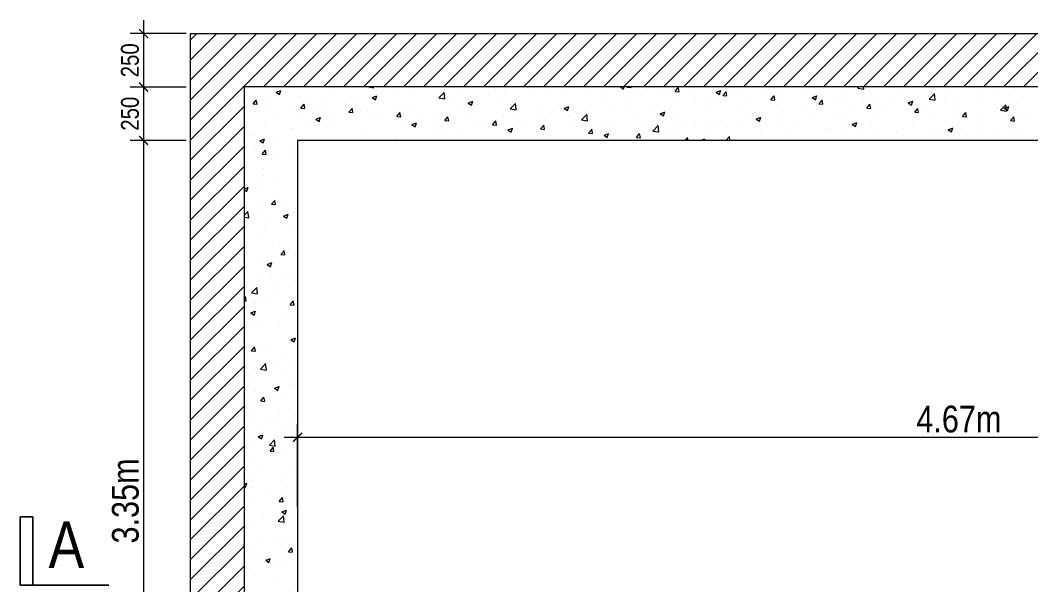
# Model space of a CAD drawing. Header units: inches. Extents: x -4010 to 92088, y -38563 to -1318.
# Drawn here: x 53796.1 to 54023.2, y -32255.2 to -32128.1 of the extents above; entities that cross this region are included whole.
import ezdxf

# ---------------------------------------------------------------- set-up
doc = ezdxf.new("R2010")
doc.units = ezdxf.units.IN
doc.header["$MEASUREMENT"] = 0
doc.header["$PDMODE"] = 99
doc.linetypes.add('ACAD_ISO04W100', pattern=[30.5, 24, -3, 0.5, -3])
doc.linetypes.add('DASHED2', pattern=[0.375, 0.25, -0.125])
for name, color, linetype, lineweight in [('DIM', 7, 'Continuous', 15), ('GRID', 8, 'ACAD_ISO04W100', 15), ('TAXT', 150, 'Continuous', 0), ('U.G.W.R.', 130, 'DASHED2', 5), ('wall1', 7, 'Continuous', 9)]:
    doc.layers.add(name, color=color, linetype=linetype, lineweight=lineweight)
doc.layers.add('Rod', color=1, linetype='Continuous')
doc.layers.add('SECTION', color=7, linetype='Continuous')
doc.styles.get("Standard").update_dxf_attribs({"font": 'ARIALN.TTF'})
doc.dimstyles.new('L-SECTION', dxfattribs={"dimtxt": 4, "dimasz": 2, "dimexe": 3, "dimexo": 1, "dimgap": 1, "dimtad": 1, "dimdec": 0, "dimzin": 3, "dimdsep": 46, "dimlunit": 4, "dimtxsty": 'Standard', "dimblk1": 'ARCHTICK', "dimblk2": 'ARCHTICK', "dimsah": 1, "dimcen": 0.09375, "dimdle": 3, "dimclrd": 6, "dimclre": 6, "dimclrt": 6, "dimadec": 0, "dimazin": 0, "dimtfac": 1, "dimtdec": 0, "dimtofl": 0, "dimtmove": 1, "dimatfit": 3, "dimldrblk": 'ARCHTICK', "dimfxl": 3, "dimtolj": 1, "dimtzin": 0, "dimlwd": -1, "dimlwe": -1, "dimarcsym": 0})

# ---------------------------------------------------------------- blocks, each defined once
blk = doc.blocks.new('_ArchTick')
at = {"layer": 'GRID', "color": 0, "const_width": 0.15}
blk.add_lwpolyline([(-0.5, -0.5), (0.5, 0.5)], dxfattribs=at)
blk = doc.blocks.new('*D1158')
at = {"layer": 'Defpoints', "color": 0, "linetype": 'ByBlock'}
for p in [(53834.32, -32143.15), (53823.77, -32155.15), (53834.32, -32155.15)]:
    blk.add_point(p, dxfattribs=at)
at = {"layer": 'DIM', "color": 6}
for p, q in [((53823.77, -32140.15), (53823.77, -32158.15)), ((53833.32, -32143.15), (53820.77, -32143.15)), ((53833.32, -32155.15), (53820.77, -32155.15))]:
    blk.add_line(p, q, dxfattribs=at)
at = {"layer": 'DIM', "color": 6, "linetype": 'ByBlock', "xscale": 2, "yscale": 2, "zscale": 2}
for p, rotation in [((53823.77, -32143.15), 90), ((53823.77, -32155.15), 270)]:
    blk.add_blockref('_ArchTick', p, dxfattribs=dict(at, rotation=rotation))
at = {"layer": 'DIM', "color": 6, "linetype": 'ByBlock', "insert": (53820.73, -32149.15), "char_height": 4, "attachment_point": 5, "rotation": 90}
blk.add_mtext('\\A1;250', dxfattribs=at)
blk = doc.blocks.new('*D1159')
at = {"layer": 'Defpoints', "color": 0, "linetype": 'ByBlock'}
for p in [(53834.32, -32155.15), (53823.77, -32317.15), (53834.32, -32317.15)]:
    blk.add_point(p, dxfattribs=at)
at = {"layer": 'DIM', "color": 6}
for p, q in [((53823.77, -32152.15), (53823.77, -32320.15)), ((53833.32, -32155.15), (53820.77, -32155.15)), ((53833.32, -32317.15), (53820.77, -32317.15))]:
    blk.add_line(p, q, dxfattribs=at)
at = {"layer": 'DIM', "color": 6, "linetype": 'ByBlock', "xscale": 2, "yscale": 2, "zscale": 2}
for p, rotation in [((53823.77, -32155.15), 90), ((53823.77, -32317.15), 270)]:
    blk.add_blockref('_ArchTick', p, dxfattribs=dict(at, rotation=rotation))
at = {"layer": 'DIM', "color": 6, "linetype": 'ByBlock', "insert": (53819.71, -32236.15), "char_height": 4, "attachment_point": 5, "rotation": 90}
blk.add_mtext('\\A1;{\\H1.5x;3.35m}', dxfattribs=at)
blk = doc.blocks.new('*D1161')
at = {"layer": 'Defpoints', "color": 0, "linetype": 'ByBlock'}
for p in [(54155.32, -32221.85), (53858.32, -32238.53), (54155.32, -32238.53)]:
    blk.add_point(p, dxfattribs=at)
at = {"layer": 'DIM', "color": 6}
for p, q in [((53858.32, -32237.53), (53858.32, -32218.85)), ((54155.32, -32237.53), (54155.32, -32218.85)), ((53855.32, -32221.85), (54158.32, -32221.85))]:
    blk.add_line(p, q, dxfattribs=at)
at = {"layer": 'DIM', "color": 6, "linetype": 'ByBlock', "xscale": 2, "yscale": 2, "zscale": 2, "rotation": 180}
blk.add_blockref('_ArchTick', (53858.32, -32221.85), dxfattribs=at)
at = {"layer": 'DIM', "color": 6, "linetype": 'ByBlock', "xscale": 2, "yscale": 2, "zscale": 2}
blk.add_blockref('_ArchTick', (54155.32, -32221.85), dxfattribs=at)
at = {"layer": 'DIM', "color": 6, "linetype": 'ByBlock', "insert": (54006.82, -32217.79), "char_height": 4, "attachment_point": 5}
blk.add_mtext('\\A1;{\\H1.5x;4.67m}', dxfattribs=at)
blk = doc.blocks.new('*D1172')
at = {"layer": 'Defpoints', "color": 0, "linetype": 'ByBlock'}
for p in [(53834.32, -32131.15), (53823.77, -32143.15), (53834.32, -32143.15)]:
    blk.add_point(p, dxfattribs=at)
at = {"layer": 'DIM', "color": 6}
for p, q in [((53823.77, -32128.15), (53823.77, -32146.15)), ((53833.32, -32131.15), (53820.77, -32131.15)), ((53833.32, -32143.15), (53820.77, -32143.15))]:
    blk.add_line(p, q, dxfattribs=at)
at = {"layer": 'DIM', "color": 6, "linetype": 'ByBlock', "xscale": 2, "yscale": 2, "zscale": 2}
for p, rotation in [((53823.77, -32131.15), 90), ((53823.77, -32143.15), 270)]:
    blk.add_blockref('_ArchTick', p, dxfattribs=dict(at, rotation=rotation))
at = {"layer": 'DIM', "color": 6, "linetype": 'ByBlock', "insert": (53820.73, -32137.15), "char_height": 4, "attachment_point": 5, "rotation": 90}
blk.add_mtext('\\A1;250', dxfattribs=at)

msp = doc.modelspace()

# ---------------------------------------------------------------- hatches: boundary and pattern name
at = {"layer": 'SECTION'}
h = msp.add_hatch(dxfattribs=at)
h.set_pattern_fill('ANSI31', color=134, style=0)
h.set_pattern_definition([(45, (44154.3542, -17211.1464), (-2.24506403, 2.24506403), [])])
h.paths.add_polyline_path([(53834.323, -32131.147), (53834.323, -32341.147), (54179.323, -32341.147), (54179.323, -32131.147)])
h.paths.add_polyline_path([(54167.323, -32143.147), (54167.323, -32329.147), (53846.323, -32329.147), (53846.323, -32143.147)], flags=16)

# ---------------------------------------------------------------- linework, layer by layer
at = {"layer": 'DIM', "linetype": 'ByBlock'}
for p, q in [((53853.522, -32144.342), (53854.573, -32143.939)), ((53854.262, -32144.829), (53854.566, -32143.922)), ((53874.236, -32143.429), (53874.236, -32143.429)), ((53874.324, -32143.147), (53875.418, -32143.316)), ((53875.411, -32143.301), (53875.393, -32143.147)), ((53880.039, -32144.1), (53880.039, -32144.1)), ((53883.794, -32143.605), (53883.794, -32143.605)), ((53894.762, -32143.467), (53894.762, -32143.467)), ((53902.77, -32143.805), (53902.77, -32143.805)), ((53909.893, -32143.364), (53909.893, -32143.364)), ((53910.777, -32144.143), (53910.777, -32144.143)), ((53912.4, -32143.265), (53912.4, -32143.265)), ((53923.347, -32143.795), (53923.347, -32143.795)), ((53930.854, -32143.147), (53931.543, -32143.611)), ((53931.536, -32143.595), (53931.687, -32143.147)), ((53932.341, -32143.182), (53932.371, -32143.147)), ((53932.341, -32143.182), (53933.237, -32143.261)), ((53933.231, -32143.244), (53933.213, -32143.147)), ((53939.644, -32143.482), (53939.644, -32143.482)), ((53941.865, -32144.108), (53941.865, -32144.108)), ((53943.078, -32143.993), (53943.078, -32143.993)), ((53943.1, -32144.124), (53943.823, -32143.262)), ((53943.1, -32144.124), (53943.996, -32144.202)), ((53943.99, -32144.185), (53943.816, -32143.245)), ((53947.651, -32143.82), (53947.651, -32143.82)), ((53952.354, -32144.309), (53953.404, -32143.906)), ((53953.093, -32144.796), (53953.397, -32143.889)), ((53955.658, -32144.159), (53955.658, -32144.159)), ((53966.693, -32143.485), (53966.693, -32143.485)), ((53981.243, -32143.828), (53981.243, -32143.828)), ((53984.155, -32143.394), (53984.393, -32143.147)), ((53984.155, -32143.394), (53985.489, -32143.601)), ((53985.483, -32143.586), (53985.432, -32143.147)), ((53993.733, -32144.049), (53993.733, -32144.049)), ((54004.321, -32143.928), (54004.321, -32143.928)), ((54010.002, -32143.18), (54010.002, -32143.18)), ((54019.621, -32143.5), (54019.621, -32143.5)), ((53848.351, -32146.935), (53849.074, -32146.073)), ((53849.241, -32146.997), (53849.068, -32146.056)), ((53853.522, -32144.342), (53854.269, -32144.845)), ((53858.868, -32145.514), (53858.868, -32145.514)), ((53864.884, -32146.095), (53864.884, -32146.095)), ((53866.445, -32144.554), (53866.445, -32144.554)), ((53870.565, -32145.347), (53870.565, -32145.347)), ((53871.308, -32146.077), (53871.308, -32146.077)), ((53875.079, -32145.543), (53876.13, -32145.14)), ((53875.079, -32145.543), (53875.825, -32146.047)), ((53875.819, -32146.03), (53876.123, -32145.123)), ((53880.056, -32144.575), (53880.056, -32144.575)), ((53889.332, -32146.406), (53889.332, -32146.406)), ((53890.092, -32145.592), (53891.261, -32144.375)), ((53890.092, -32145.592), (53891.426, -32145.799)), ((53891.42, -32145.784), (53891.254, -32144.36)), ((53892.398, -32146.367), (53892.398, -32146.367)), ((53896.636, -32146.745), (53897.687, -32146.342)), ((53897.122, -32145.281), (53897.122, -32145.281)), ((53897.376, -32147.231), (53897.68, -32146.325)), ((53901.145, -32144.865), (53901.145, -32144.865)), ((53904.438, -32146.284), (53904.438, -32146.284)), ((53904.824, -32144.225), (53904.824, -32144.225)), ((53913.911, -32145.037), (53913.911, -32145.037)), ((53917.666, -32144.543), (53917.666, -32144.543)), ((53918.784, -32144.482), (53918.784, -32144.482)), ((53926.792, -32144.82), (53926.792, -32144.82)), ((53927.71, -32146.078), (53927.71, -32146.078)), ((53933.117, -32145.61), (53933.117, -32145.61)), ((53934.799, -32145.158), (53934.799, -32145.158)), ((53935.287, -32145.117), (53935.287, -32145.117)), ((53942.806, -32145.497), (53942.806, -32145.497)), ((53947.784, -32145.974), (53947.784, -32145.974)), ((53950.814, -32145.835), (53950.814, -32145.835)), ((53951.539, -32145.48), (53951.539, -32145.48)), ((53952.354, -32144.309), (53953.1, -32144.813)), ((53953.859, -32145.065), (53954.582, -32144.203)), ((53953.859, -32145.065), (53954.755, -32145.143)), ((53954.749, -32145.127), (53954.575, -32144.186)), ((53957.22, -32144.732), (53957.22, -32144.732)), ((53958.821, -32146.173), (53958.821, -32146.173)), ((53963.666, -32144.497), (53963.666, -32144.497)), ((53964.618, -32146.006), (53965.341, -32145.144)), ((53964.618, -32146.006), (53965.514, -32146.085)), ((53965.508, -32146.068), (53965.334, -32145.128)), ((53965.964, -32145.845), (53965.964, -32145.845)), ((53971.673, -32144.835), (53971.673, -32144.835)), ((53973.666, -32144.789), (53973.666, -32144.789)), ((53973.91, -32145.511), (53974.961, -32145.108)), ((53973.91, -32145.511), (53974.657, -32146.014)), ((53974.65, -32145.997), (53974.954, -32145.091)), ((53975.376, -32146.948), (53976.1, -32146.086)), ((53976.267, -32147.009), (53976.093, -32146.069)), ((53979.68, -32145.174), (53979.68, -32145.174)), ((53984.985, -32145.55), (53984.985, -32145.55)), ((53985.412, -32146.417), (53985.412, -32146.417)), ((53987.688, -32145.512), (53987.688, -32145.512)), ((53991.093, -32145.669), (53991.093, -32145.669)), ((53995.467, -32146.712), (53996.518, -32146.309)), ((53995.695, -32145.85), (53995.695, -32145.85)), ((53996.207, -32147.199), (53996.511, -32146.292)), ((54000.164, -32145.877), (54001.332, -32144.659)), ((54000.164, -32145.877), (54001.498, -32146.084)), ((54000.566, -32144.422), (54000.566, -32144.422)), ((54001.492, -32146.069), (54001.326, -32144.645)), ((54003.702, -32146.189), (54003.702, -32146.189)), ((54004.129, -32145.681), (54004.129, -32145.681)), ((54006.075, -32145.841), (54006.075, -32145.841)), ((54011.92, -32144.556), (54011.92, -32144.556)), ((54014.822, -32144.339), (54014.822, -32144.339)), ((53848.351, -32146.935), (53849.247, -32147.013)), ((53848.579, -32147.385), (53848.579, -32147.385)), ((53851.167, -32146.57), (53851.167, -32146.57)), ((53851.656, -32147.836), (53851.656, -32147.836)), ((53856.586, -32147.723), (53856.586, -32147.723)), ((53859.11, -32147.876), (53859.833, -32147.015)), ((53859.11, -32147.876), (53860.006, -32147.955)), ((53860, -32147.938), (53859.826, -32146.998)), ((53861.129, -32146.589), (53861.129, -32146.589)), ((53862.56, -32147.578), (53862.56, -32147.578)), ((53864.593, -32148.062), (53864.593, -32148.062)), ((53869.869, -32148.818), (53870.592, -32147.956)), ((53870.759, -32148.879), (53870.585, -32147.939)), ((53872.601, -32148.4), (53872.601, -32148.4)), ((53874.053, -32148.422), (53874.053, -32148.422)), ((53881.755, -32147.366), (53881.755, -32147.366)), ((53883.65, -32147.869), (53883.65, -32147.869)), ((53895.002, -32147.527), (53895.002, -32147.527)), ((53896.636, -32146.745), (53897.382, -32147.248)), ((53898.757, -32147.032), (53898.757, -32147.032)), ((53906.101, -32148.075), (53907.269, -32146.857)), ((53906.101, -32148.075), (53907.435, -32148.282)), ((53907.429, -32148.267), (53907.263, -32146.842)), ((53912.218, -32148.258), (53912.218, -32148.258)), ((53915.622, -32148.613), (53915.622, -32148.613)), ((53918.193, -32147.946), (53919.244, -32147.543)), ((53918.193, -32147.946), (53918.939, -32148.449)), ((53918.933, -32148.433), (53919.237, -32147.526)), ((53920.009, -32147.134), (53920.009, -32147.134)), ((53924.37, -32147.112), (53924.37, -32147.112)), ((53928.875, -32148.464), (53928.875, -32148.464)), ((53932.63, -32147.969), (53932.63, -32147.969)), ((53938.311, -32147.222), (53938.311, -32147.222)), ((53950.597, -32147.93), (53950.597, -32147.93)), ((53958.174, -32146.97), (53958.174, -32146.97)), ((53966.829, -32146.512), (53966.829, -32146.512)), ((53967.489, -32148.554), (53967.489, -32148.554)), ((53972.183, -32148.159), (53972.183, -32148.159)), ((53974.836, -32146.85), (53974.836, -32146.85)), ((53975.376, -32146.948), (53976.273, -32147.026)), ((53976.237, -32147.052), (53976.237, -32147.052)), ((53981.657, -32146.912), (53981.657, -32146.912)), ((53982.843, -32147.188), (53982.843, -32147.188)), ((53986.135, -32147.889), (53986.858, -32147.027)), ((53986.135, -32147.889), (53987.032, -32147.967)), ((53987.025, -32147.95), (53986.852, -32147.01)), ((53988.851, -32147.697), (53988.851, -32147.697)), ((53990.851, -32147.527), (53990.851, -32147.527)), ((53995.467, -32146.712), (53996.214, -32147.215)), ((53996.553, -32146.641), (53996.553, -32146.641)), ((53996.894, -32148.83), (53997.617, -32147.968)), ((53997.327, -32147.342), (53997.327, -32147.342)), ((53997.784, -32148.892), (53997.611, -32147.951)), ((53998.858, -32147.865), (53998.858, -32147.865)), ((54006.865, -32148.203), (54006.865, -32148.203)), ((54011.71, -32146.527), (54011.71, -32146.527)), ((54014.873, -32148.542), (54014.873, -32148.542)), ((54015.529, -32147.849), (54015.529, -32147.849)), ((54016.172, -32148.36), (54017.341, -32147.142)), ((54016.172, -32148.36), (54017.507, -32148.567)), ((54017.024, -32147.913), (54018.075, -32147.51)), ((54017.024, -32147.913), (54017.77, -32148.417)), ((54017.5, -32148.552), (54017.334, -32147.127)), ((54017.764, -32148.4), (54018.068, -32147.493)), ((54019.284, -32147.354), (54019.284, -32147.354)), ((54019.439, -32148.493), (54019.439, -32148.493)), ((54019.717, -32146.865), (54019.717, -32146.865)), ((53853.812, -32149.08), (53853.812, -32149.08)), ((53858.686, -32150.507), (53858.686, -32150.507)), ((53862.476, -32150.381), (53863.526, -32149.978)), ((53862.476, -32150.381), (53863.222, -32150.885)), ((53863.216, -32150.868), (53863.52, -32149.961)), ((53866.154, -32150.872), (53866.154, -32150.872)), ((53866.263, -32149.547), (53866.263, -32149.547)), ((53869.869, -32148.818), (53870.765, -32148.896)), ((53874.902, -32149.37), (53874.902, -32149.37)), ((53876.093, -32150.016), (53876.093, -32150.016)), ((53879.848, -32149.522), (53879.848, -32149.522)), ((53880.608, -32148.738), (53880.608, -32148.738)), ((53880.628, -32149.759), (53881.351, -32148.897)), ((53880.628, -32149.759), (53881.524, -32149.837)), ((53881.518, -32149.82), (53881.344, -32148.88)), ((53885.529, -32148.774), (53885.529, -32148.774)), ((53888.615, -32149.077), (53888.615, -32149.077)), ((53891.386, -32150.7), (53892.11, -32149.838)), ((53891.386, -32150.7), (53892.283, -32150.779)), ((53892.277, -32150.762), (53892.103, -32149.821)), ((53896.623, -32149.415), (53896.623, -32149.415)), ((53896.94, -32150.275), (53896.94, -32150.275)), ((53902.145, -32151.641), (53902.868, -32150.78)), ((53903.036, -32151.703), (53902.862, -32150.763)), ((53904.63, -32149.753), (53904.63, -32149.753)), ((53904.642, -32149.219), (53904.642, -32149.219)), ((53906.874, -32150.115), (53906.874, -32150.115)), ((53909.965, -32150.953), (53909.965, -32150.953)), ((53912.637, -32150.092), (53912.637, -32150.092)), ((53913.72, -32150.459), (53913.72, -32150.459)), ((53919.401, -32149.711), (53919.401, -32149.711)), ((53920.645, -32150.43), (53920.645, -32150.43)), ((53922.109, -32150.558), (53923.278, -32149.34)), ((53922.109, -32150.558), (53923.444, -32150.765)), ((53923.437, -32150.75), (53923.271, -32149.325)), ((53928.652, -32150.768), (53928.652, -32150.768)), ((53935.105, -32150.111), (53935.105, -32150.111)), ((53939.75, -32149.147), (53940.8, -32148.744)), ((53939.75, -32149.147), (53940.496, -32149.651)), ((53940.49, -32149.634), (53940.794, -32148.727)), ((53942.895, -32148.986), (53942.895, -32148.986)), ((53953.274, -32150.648), (53953.274, -32150.648)), ((53958.741, -32150.055), (53958.741, -32150.055)), ((53961.307, -32150.349), (53962.357, -32149.946)), ((53961.307, -32150.349), (53962.053, -32150.852)), ((53962.047, -32150.835), (53962.351, -32149.929)), ((53962.747, -32149.401), (53962.747, -32149.401)), ((53965.782, -32150.838), (53965.782, -32150.838)), ((53966.502, -32148.907), (53966.502, -32148.907)), ((53973.484, -32149.782), (53973.484, -32149.782)), ((53979.831, -32150.346), (53979.831, -32150.346)), ((53981.06, -32148.822), (53981.06, -32148.822)), ((53988.579, -32148.844), (53988.579, -32148.844)), ((53996.62, -32150.338), (53996.62, -32150.338)), ((53996.894, -32148.83), (53997.791, -32148.909)), ((54000.375, -32149.844), (54000.375, -32149.844)), ((54003.947, -32150.674), (54003.947, -32150.674)), ((54006.056, -32149.096), (54006.056, -32149.096)), ((54007.653, -32149.771), (54008.376, -32148.91)), ((54007.653, -32149.771), (54008.55, -32149.85)), ((54008.543, -32149.833), (54008.37, -32148.893)), ((54011.738, -32149.55), (54011.738, -32149.55)), ((54018.412, -32150.713), (54019.135, -32149.851)), ((54018.412, -32150.713), (54019.309, -32150.791)), ((54019.302, -32150.774), (54019.129, -32149.834)), ((54020.551, -32149.589), (54020.551, -32149.589)), ((54022.88, -32148.88), (54022.88, -32148.88)), ((53850.984, -32151.564), (53850.984, -32151.564)), ((53857.183, -32152.505), (53857.183, -32152.505)), ((53857.406, -32152.373), (53857.406, -32152.373)), ((53860.938, -32152.011), (53860.938, -32152.011)), ((53866.619, -32151.263), (53866.619, -32151.263)), ((53881.573, -32152.36), (53881.573, -32152.36)), ((53884.033, -32151.583), (53885.083, -32151.18)), ((53884.033, -32151.583), (53884.779, -32152.086)), ((53884.773, -32152.069), (53885.077, -32151.163)), ((53889.149, -32151.399), (53889.149, -32151.399)), ((53889.378, -32153.118), (53889.378, -32153.118)), ((53894.811, -32152.948), (53894.811, -32152.948)), ((53898.126, -32151.616), (53898.126, -32151.616)), ((53900.492, -32152.2), (53900.492, -32152.2)), ((53902.145, -32151.641), (53903.042, -32151.72)), ((53905.59, -32152.784), (53906.64, -32152.381)), ((53905.59, -32152.784), (53906.336, -32153.287)), ((53906.33, -32153.271), (53906.634, -32152.364)), ((53912.036, -32153.252), (53912.036, -32153.252)), ((53912.904, -32152.583), (53913.627, -32151.721)), ((53912.904, -32152.583), (53913.801, -32152.661)), ((53913.794, -32152.644), (53913.621, -32151.704)), ((53919.827, -32152.127), (53919.827, -32152.127)), ((53923.663, -32153.524), (53924.386, -32152.662)), ((53924.553, -32153.586), (53924.38, -32152.645)), ((53927.528, -32151.071), (53927.528, -32151.071)), ((53934.365, -32153.138), (53934.365, -32153.138)), ((53936.659, -32151.107), (53936.659, -32151.107)), ((53938.118, -32153.041), (53939.286, -32151.823)), ((53938.118, -32153.041), (53939.452, -32153.247)), ((53939.446, -32153.233), (53939.28, -32151.808)), ((53941.246, -32153.058), (53941.246, -32153.058)), ((53943.838, -32151.891), (53943.838, -32151.891)), ((53944.667, -32151.445), (53944.667, -32151.445)), ((53947.593, -32151.396), (53947.593, -32151.396)), ((53949.994, -32151.557), (53949.994, -32151.557)), ((53950.415, -32152.923), (53950.415, -32152.923)), ((53952.674, -32151.783), (53952.674, -32151.783)), ((53957.991, -32151.963), (53957.991, -32151.963)), ((53960.682, -32152.122), (53960.682, -32152.122)), ((53968.689, -32152.46), (53968.689, -32152.46)), ((53971.083, -32151.847), (53971.083, -32151.847)), ((53976.696, -32152.798), (53976.696, -32152.798)), ((53977.711, -32152.828), (53977.711, -32152.828)), ((53981.466, -32152.333), (53981.466, -32152.333)), ((53982.864, -32151.55), (53983.914, -32151.147)), ((53982.864, -32151.55), (53983.61, -32152.053)), ((53983.604, -32152.037), (53983.908, -32151.13)), ((53984.704, -32153.136), (53984.704, -32153.136)), ((53987.147, -32151.586), (53987.147, -32151.586)), ((53988.669, -32152.691), (53988.669, -32152.691)), ((53996.37, -32151.635), (53996.37, -32151.635)), ((54003.056, -32152.592), (54003.056, -32152.592)), ((54004.421, -32152.751), (54005.471, -32152.348)), ((54004.421, -32152.751), (54005.167, -32153.255)), ((54005.161, -32153.238), (54005.465, -32152.331)), ((54011.803, -32151.09), (54011.803, -32151.09)), ((54021.019, -32152.523), (54021.019, -32152.523)), ((53847.71, -32153.753), (53847.71, -32153.753)), ((53848.659, -32153.875), (53848.659, -32153.875)), ((53849.873, -32155.219), (53850.923, -32154.816)), ((53849.873, -32155.219), (53850.619, -32155.723)), ((53850.612, -32155.706), (53850.917, -32154.799)), ((53853.665, -32155.388), (53853.665, -32155.388)), ((53866.08, -32154.54), (53866.08, -32154.54)), ((53873.871, -32153.416), (53873.871, -32153.416)), ((53880.631, -32154.619), (53880.631, -32154.619)), ((53881.583, -32154.69), (53881.583, -32154.69)), ((53891.056, -32153.443), (53891.056, -32153.443)), ((53904.459, -32154.212), (53904.459, -32154.212)), ((53923.663, -32153.524), (53924.56, -32153.602)), ((53924.929, -32154.38), (53924.929, -32154.38)), ((53927.147, -32153.985), (53928.197, -32153.582)), ((53927.147, -32153.985), (53927.893, -32154.489)), ((53927.887, -32154.472), (53928.191, -32153.565)), ((53928.684, -32153.886), (53928.684, -32153.886)), ((53932.498, -32154.56), (53932.498, -32154.56)), ((53934.422, -32154.465), (53935.145, -32153.603)), ((53934.422, -32154.465), (53935.319, -32154.544)), ((53934.922, -32155.104), (53934.922, -32155.104)), ((53935.312, -32154.527), (53935.139, -32153.587)), ((53942.713, -32153.979), (53942.713, -32153.979)), ((53945.399, -32155.147), (53945.904, -32154.545)), ((53946.012, -32155.147), (53945.898, -32154.528)), ((53948.808, -32155.147), (53949.754, -32154.784)), ((53949.62, -32155.147), (53949.748, -32154.767)), ((53953.588, -32154.85), (53953.588, -32154.85)), ((53954.488, -32155.147), (53955.295, -32154.306)), ((53955.388, -32155.147), (53955.289, -32154.291)), ((53962.336, -32153.349), (53962.336, -32153.349)), ((53962.556, -32154.823), (53962.556, -32154.823)), ((53968.237, -32154.075), (53968.237, -32154.075)), ((53973.301, -32154.776), (53973.301, -32154.776)), ((53980.878, -32153.815), (53980.878, -32153.815)), ((53992.711, -32153.475), (53992.711, -32153.475)), ((53994.308, -32154.093), (53994.308, -32154.093)), ((54000.718, -32153.813), (54000.718, -32153.813)), ((54002.11, -32155.012), (54002.11, -32155.012)), ((54008.726, -32154.151), (54008.726, -32154.151)), ((54011.555, -32154.543), (54011.555, -32154.543)), ((54011.583, -32153.765), (54011.583, -32153.765)), ((54015.338, -32153.271), (54015.338, -32153.271)), ((54016.733, -32154.49), (54016.733, -32154.49)), ((54019.257, -32153.487), (54019.257, -32153.487)), ((53848.82, -32157.065), (53848.82, -32157.065)), ((53850.432, -32158.218), (53851.155, -32157.356)), ((53850.802, -32156.557), (53850.802, -32156.557)), ((53851.322, -32158.279), (53851.149, -32157.339)), ((53856.828, -32157.403), (53856.828, -32157.403)), ((53850.432, -32158.218), (53851.329, -32158.296)), ((53853.237, -32158.422), (53853.237, -32158.422)), ((53854.387, -32159.124), (53854.387, -32159.124)), ((53856.992, -32157.927), (53856.992, -32157.927)), ((53850.62, -32161.55), (53850.62, -32161.55)), ((53858.321, -32160.494), (53858.321, -32160.494)), ((53849.291, -32164.338), (53849.291, -32164.338)), ((53850.681, -32163.013), (53850.681, -32163.013)), ((53853.046, -32163.843), (53853.046, -32163.843)), ((53846.323, -32166.058), (53847.273, -32165.693)), ((53846.323, -32166.164), (53846.969, -32166.6)), ((53846.963, -32166.583), (53847.267, -32165.677)), ((53850.437, -32166.544), (53850.437, -32166.544)), ((53858.139, -32165.488), (53858.139, -32165.488)), ((53852.513, -32169.501), (53853.237, -32168.639)), ((53853.404, -32169.562), (53853.23, -32168.622)), ((53853.768, -32168.074), (53853.768, -32168.074)), ((53854.781, -32169.012), (53854.781, -32169.012)), ((53846.323, -32172.042), (53847.212, -32171.115)), ((53847.371, -32172.525), (53847.206, -32171.1)), ((53847.76, -32170.678), (53847.76, -32170.678)), ((53849.1, -32169.76), (53849.1, -32169.76)), ((53852.513, -32169.501), (53853.41, -32169.579)), ((53855.767, -32171.016), (53855.767, -32171.016)), ((53857.362, -32171.368), (53857.362, -32171.368)), ((53857.956, -32170.481), (53857.956, -32170.481)), ((53846.323, -32172.376), (53847.378, -32172.54)), ((53848.614, -32172.869), (53848.614, -32172.869)), ((53850.255, -32171.537), (53850.255, -32171.537)), ((53850.923, -32172.693), (53850.923, -32172.693)), ((53855.177, -32172.136), (53856.227, -32171.733)), ((53855.177, -32172.136), (53855.923, -32172.639)), ((53855.916, -32172.622), (53856.22, -32171.716)), ((53850.835, -32174.928), (53850.835, -32174.928)), ((53857.774, -32175.474), (53857.774, -32175.474)), ((53850.072, -32176.531), (53850.072, -32176.531)), ((53854.343, -32178.119), (53854.343, -32178.119)), ((53852.783, -32178.641), (53852.783, -32178.641)), ((53854.595, -32180.784), (53855.318, -32179.922)), ((53855.485, -32180.845), (53855.311, -32179.905)), ((53856.362, -32179.597), (53856.362, -32179.597)), ((53857.592, -32180.468), (53857.592, -32180.468)), ((53846.889, -32180.844), (53846.889, -32180.844)), ((53849.89, -32181.524), (53849.89, -32181.524)), ((53851.527, -32183.013), (53852.577, -32182.61)), ((53852.267, -32183.5), (53852.571, -32182.593)), ((53854.595, -32180.784), (53855.491, -32180.862)), ((53851.527, -32183.013), (53852.273, -32183.516)), ((53856.171, -32185.019), (53856.171, -32185.019)), ((53849.708, -32186.517), (53849.708, -32186.517)), ((53849.862, -32186.306), (53849.862, -32186.306)), ((53852.416, -32185.513), (53852.416, -32185.513)), ((53853.724, -32187.068), (53853.724, -32187.068)), ((53857.409, -32185.461), (53857.409, -32185.461)), ((53857.869, -32186.644), (53857.869, -32186.644)), ((53848.032, -32189.428), (53849.201, -32188.21)), ((53848.032, -32189.428), (53849.367, -32189.634)), ((53849.36, -32189.619), (53849.194, -32188.195)), ((53853.025, -32188.321), (53853.025, -32188.321)), ((53846.323, -32190.641), (53846.64, -32190.263)), ((53846.323, -32191.161), (53846.814, -32191.204)), ((53846.807, -32191.187), (53846.634, -32190.247)), ((53848.47, -32191.429), (53848.47, -32191.429)), ((53848.57, -32191.864), (53848.57, -32191.864)), ((53849.525, -32191.511), (53849.525, -32191.511)), ((53852.225, -32190.935), (53852.225, -32190.935)), ((53856.676, -32192.067), (53857.399, -32191.205)), ((53857.227, -32190.455), (53857.227, -32190.455)), ((53857.318, -32190.362), (53857.318, -32190.362)), ((53857.566, -32192.128), (53857.393, -32191.188)), ((53857.906, -32190.187), (53857.906, -32190.187)), ((53846.878, -32193.93), (53846.878, -32193.93)), ((53847.877, -32193.89), (53848.927, -32193.487)), ((53847.877, -32193.89), (53848.623, -32194.394)), ((53848.617, -32194.377), (53848.921, -32193.47)), ((53856.676, -32192.067), (53857.572, -32192.145)), ((53853.96, -32196.103), (53853.96, -32196.103)), ((53854.885, -32194.269), (53854.885, -32194.269)), ((53857.044, -32195.448), (53857.044, -32195.448)), ((53848.279, -32196.851), (53848.279, -32196.851)), ((53849.343, -32196.504), (53849.343, -32196.504)), ((53854.299, -32197.113), (53854.299, -32197.113)), ((53856.831, -32199.93), (53857.881, -32199.527)), ((53856.831, -32199.93), (53857.577, -32200.433)), ((53856.862, -32200.441), (53856.862, -32200.441)), ((53857.57, -32200.416), (53857.875, -32199.51)), ((53847.998, -32202.408), (53848.721, -32201.546)), ((53847.998, -32202.408), (53848.895, -32202.487)), ((53848.888, -32202.47), (53848.715, -32201.529)), ((53849.16, -32201.498), (53849.16, -32201.498)), ((53850.014, -32202.019), (53850.014, -32202.019)), ((53851.964, -32201.934), (53851.964, -32201.934)), ((53847.119, -32203.61), (53847.119, -32203.61)), ((53850.021, -32206.522), (53851.189, -32205.304)), ((53851.349, -32206.714), (53851.183, -32205.289)), ((53855.127, -32203.948), (53855.127, -32203.948)), ((53856.68, -32205.435), (53856.68, -32205.435)), ((53848.978, -32206.491), (53848.978, -32206.491)), ((53850.021, -32206.522), (53851.355, -32206.729)), ((53853.68, -32206.063), (53853.68, -32206.063)), ((53855.542, -32206.688), (53855.542, -32206.688)), ((53848.98, -32209.558), (53848.98, -32209.558)), ((53856.987, -32209.897), (53856.987, -32209.897)), ((53857.274, -32209.356), (53857.274, -32209.356)), ((53848.526, -32210.858), (53848.526, -32210.858)), ((53848.796, -32211.484), (53848.796, -32211.484)), ((53853.181, -32210.807), (53854.231, -32210.404)), ((53853.181, -32210.807), (53853.927, -32211.31)), ((53853.921, -32211.293), (53854.225, -32210.387)), ((53855.351, -32212.11), (53855.351, -32212.11)), ((53856.497, -32210.428), (53856.497, -32210.428)), ((53850.08, -32213.691), (53850.803, -32212.829)), ((53850.08, -32213.691), (53850.976, -32213.769)), ((53850.97, -32213.753), (53850.796, -32212.812)), ((53851.596, -32212.604), (53851.596, -32212.604)), ((53848.613, -32216.478), (53848.613, -32216.478)), ((53854.255, -32216.107), (53854.255, -32216.107)), ((53856.315, -32215.422), (53856.315, -32215.422)), ((53847.649, -32218.521), (53847.649, -32218.521)), ((53851.405, -32218.026), (53851.405, -32218.026)), ((53854.066, -32217.561), (53854.066, -32217.561)), ((53857.086, -32217.278), (53857.086, -32217.278)), ((53849.221, -32219.238), (53849.221, -32219.238)), ((53849.531, -32221.684), (53850.582, -32221.281)), ((53850.271, -32222.171), (53850.575, -32221.264)), ((53856.132, -32220.415), (53856.132, -32220.415)), ((53857.229, -32219.576), (53857.229, -32219.576)), ((53848.431, -32221.471), (53848.431, -32221.471)), ((53849.531, -32221.684), (53850.277, -32222.187)), ((53852.01, -32223.617), (53853.178, -32222.399)), ((53852.01, -32223.617), (53853.344, -32223.824)), ((53853.139, -32223.195), (53853.139, -32223.195)), ((53853.337, -32223.809), (53853.172, -32222.384)), ((53847.459, -32223.942), (53847.459, -32223.942)), ((53851.082, -32225.186), (53851.082, -32225.186)), ((53852.161, -32224.974), (53852.884, -32224.112)), ((53852.161, -32224.974), (53853.057, -32225.052)), ((53853.051, -32225.035), (53852.877, -32224.095)), ((53853.635, -32225.057), (53853.635, -32225.057)), ((53855.95, -32225.408), (53855.95, -32225.408)), ((53848.248, -32226.465), (53848.248, -32226.465)), ((53848.482, -32229.852), (53848.482, -32229.852)), ((53849.193, -32229.111), (53849.193, -32229.111)), ((53855.768, -32230.402), (53855.768, -32230.402)), ((53857.23, -32228.351), (53857.23, -32228.351)), ((53846.323, -32232.392), (53846.932, -32232.158)), ((53846.621, -32233.048), (53846.925, -32232.141)), ((53848.066, -32231.458), (53848.066, -32231.458)), ((53846.323, -32232.859), (53846.628, -32233.065)), ((53848.161, -32232.851), (53848.161, -32232.851)), ((53851.323, -32234.866), (53851.323, -32234.866)), ((53854.721, -32233.78), (53854.721, -32233.78)), ((53856.168, -32233.189), (53856.168, -32233.189)), ((53847.884, -32236.451), (53847.884, -32236.451)), ((53854.21, -32235.102), (53854.21, -32235.102)), ((53854.242, -32236.257), (53854.965, -32235.395)), ((53854.242, -32236.257), (53855.139, -32236.335)), ((53855.132, -32236.318), (53854.959, -32235.378)), ((53855.585, -32235.395), (53855.585, -32235.395)), ((53853.999, -32240.711), (53855.167, -32239.494)), ((53854.53, -32239.202), (53854.53, -32239.202)), ((53854.835, -32238.601), (53855.885, -32238.198)), ((53854.835, -32238.601), (53855.581, -32239.104)), ((53855.326, -32240.903), (53855.16, -32239.479)), ((53855.575, -32239.087), (53855.879, -32238.181)), ((53847.701, -32241.445), (53847.701, -32241.445)), ((53850.775, -32239.696), (53850.775, -32239.696)), ((53853.184, -32240.814), (53853.184, -32240.814)), ((53853.999, -32240.711), (53855.333, -32240.918)), ((53855.403, -32240.389), (53855.403, -32240.389)), ((53853.591, -32244.052), (53853.591, -32244.052)), ((53846.455, -32246.66), (53846.323, -32245.947)), ((53846.829, -32245.612), (53846.829, -32245.612)), ((53850.584, -32245.118), (53850.584, -32245.118)), ((53855.22, -32245.382), (53855.22, -32245.382)), ((53856.265, -32244.37), (53856.265, -32244.37)), ((53846.323, -32246.665), (53846.461, -32246.677)), ((53847.519, -32246.438), (53847.519, -32246.438)), ((53850.263, -32248.479), (53850.263, -32248.479)), ((53856.323, -32247.54), (53857.047, -32246.678)), ((53856.323, -32247.54), (53857.22, -32247.618)), ((53857.213, -32247.601), (53857.04, -32246.661)), ((53857.185, -32247.345), (53857.185, -32247.345)), ((53848.437, -32248.847), (53848.437, -32248.847)), ((53851.185, -32249.478), (53852.236, -32249.075)), ((53851.185, -32249.478), (53851.932, -32249.981)), ((53851.925, -32249.964), (53852.229, -32249.058)), ((53852.319, -32250.286), (53852.319, -32250.286)), ((53853.425, -32250.494), (53853.425, -32250.494)), ((53855.038, -32250.376), (53855.038, -32250.376)), ((53858.27, -32248.817), (53858.27, -32248.817)), ((53846.638, -32251.034), (53846.638, -32251.034)), ((53847.336, -32251.432), (53847.336, -32251.432)), ((53854.166, -32254.096), (53854.166, -32254.096)), ((53857.846, -32254.955), (53857.846, -32254.955))]:
    msp.add_line(p, q, dxfattribs=at)
at = {"layer": 'Rod', "linetype": 'ByBlock'}
for p, q in [((53796.081, -32239.707), (53796.081, -32255.039)), ((53798.926, -32239.707), (53796.081, -32239.707)), ((53798.926, -32255.039), (53798.926, -32239.707)), ((53815.938, -32255.039), (53796.081, -32255.039))]:
    msp.add_line(p, q, dxfattribs=at)
at = {"layer": 'U.G.W.R.', "linetype": 'ByBlock'}
for p, q in [((54167.323, -32143.147), (53846.323, -32143.147)), ((53846.323, -32143.147), (53846.323, -32329.147)), ((54155.323, -32155.147), (53858.323, -32155.147)), ((53858.323, -32155.147), (53858.323, -32317.147))]:
    msp.add_line(p, q, dxfattribs=at)
at = {"layer": 'wall1', "ltscale": 0.1}
for p, q in [((53834.323, -32131.147), (54179.323, -32131.147)), ((53834.323, -32341.147), (53834.323, -32131.147))]:
    msp.add_line(p, q, dxfattribs=at)

# ---------------------------------------------------------------- texts
at = {"layer": 'TAXT', "ltscale": 7}
msp.add_text('A', height=10.5, dxfattribs=at).set_placement((53802.431, -32251.246))

# ---------------------------------------------------------------- dimensions: what is measured, and where the dimension line sits
at = {"layer": 'DIM', "linetype": 'ByBlock'}
for base, p1, p2, picture, middle in [((53823.773, -32143.147), (53834.323, -32131.147), (53834.323, -32143.147), '*D1172', (53823.773, -32137.147)), ((53823.773, -32155.147), (53834.323, -32143.147), (53834.323, -32155.147), '*D1158', (53823.773, -32149.147))]:
    dim = msp.add_linear_dim(base=base, p1=p1, p2=p2, angle=90, text='250', dimstyle='L-SECTION', override={"dimtmove": 1}, dxfattribs=at)
    dim.commit()
    dim.dimension.update_dxf_attribs({"geometry": picture, "text_midpoint": middle, "dimtype": 160})
dim = msp.add_linear_dim(base=(53823.773, -32317.147), p1=(53834.323, -32155.147), p2=(53834.323, -32317.147), angle=90, text='{\\H1.5x;3.35m}', dimstyle='L-SECTION', override={"dimtmove": 1}, dxfattribs=at)
dim.commit()
dim.dimension.update_dxf_attribs({"geometry": '*D1159', "text_midpoint": (53819.71, -32236.147)})
dim = msp.add_linear_dim(base=(54155.323, -32221.852), p1=(53858.323, -32238.531), p2=(54155.323, -32238.531), text='{\\H1.5x;4.67m}', dimstyle='L-SECTION', override={"dimtmove": 1}, dxfattribs=at)
dim.commit()
dim.dimension.update_dxf_attribs({"geometry": '*D1161', "text_midpoint": (54006.823, -32217.789)})

doc.saveas('drawing.dxf')
